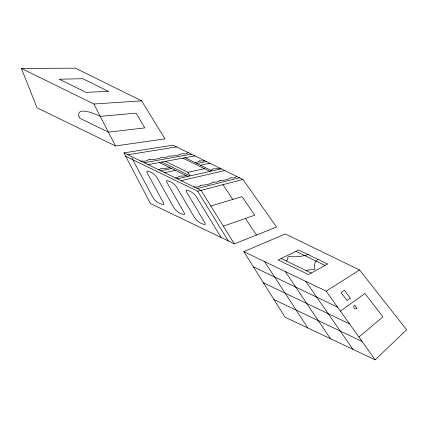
<?xml version="1.0" encoding="UTF-8"?>
<svg xmlns="http://www.w3.org/2000/svg" width="428" height="428" viewBox="0 0 428 428"><rect width="100%" height="100%" fill="white"/><g stroke="black" fill="none" stroke-linecap="round" stroke-linejoin="round"><path stroke-width="0.64" d="M200.582 185.233L199.309 186.378A14.894 6.099 27.8 0 1 196.821 187.004L193.938 186.892M236.449 176.288L235.261 177.347A16.478 6.243 28.7 0 1 232.928 177.936L230.216 177.839L229.772 178.16A44.865 17.077 27.6 0 1 220.522 180.482M188.111 152.593L186.87 153.513A13.899 5.291 27.1 0 1 184.489 153.941L181.766 153.722A55.458 20.908 25.7 0 1 168.707 156.043L166.615 157.199L163.801 157.541A13.3 5.254 26.5 0 1 161.527 157.306L160.949 157.611A47.289 18.543 25.3 0 1 149.789 159.601M375.185 359.846L406.6 329.747L359.557 269.972L285.348 233.956L243.789 251.627L285.064 317.202L375.185 359.846L326.157 291.147L243.789 251.627M358.91 337.05L382.921 316.886L364.956 293.485L340.415 311.124M318.025 259.389C314.821 261.417 313.162 265.686 314.981 269.185L314.072 269.688L309.412 269.779L306.09 270.533M286.337 261.021L287.621 259.577A14.814 6.388 31.9 0 0 287.723 256.987L288.697 256.511A80.683 32.533 30 0 0 300.606 256.409L308.197 254.633M326.157 291.147L359.557 269.972M186.025 175.523L183.644 176.095L180.156 176.031A59.385 23.845 25.6 0 1 175.534 177.957M234.362 243.858L276.568 227.022L242.922 179.46L172.949 145.167L123.917 152.887L150.426 203.541L234.362 243.858L201.069 190.358L123.917 152.887M223.373 226.198L254.756 215.182L242.066 196.661L210.806 206.002M125.698 156.295L197.693 191.236L242.922 179.46M197.255 188.502L239.461 177.764M181.097 180.653L224.791 170.574M177.256 178.792L221.313 168.867M165.492 161.377L187.935 172.313L204.509 168.718M164.63 172.661L175.501 170.398M200.427 165.213L209.859 163.255M160.778 170.788L171.73 168.562M196.853 163.469L206.36 161.538M148.088 164.625L194.858 155.904M144.215 162.742L191.348 154.182M127.812 154.776L176.48 146.895M115.485 145.937L164.983 138.87L141.609 100.842L75.467 68.154L21.4 68.448L37.006 107.792L115.485 145.937L93.914 104.009L21.4 68.448M93.914 104.009L141.609 100.842M220.516 180.477L219.634 180.482A13.129 5.163 28.4 0 1 218.874 181.36L216.691 182.082L213.23 182.082M149.779 159.596L148.757 159.569L147.007 160.634A18.008 7.335 25.7 0 1 143.969 161.179L140.646 161.008M273.979 299.584L362.024 341.41M263.429 282.822L349.494 323.852M253.376 266.853L337.553 307.117M281.078 258.491L311.311 273.048M295.925 251.343L324.98 265.392M161.773 162.073L190.144 175.887L187.935 172.313M159.328 162.528L187.844 176.406M185.105 157.723L212.122 170.938M182.879 158.135L210.025 171.409M305.747 281.356L352.875 349.291M285.219 271.502L330.416 338.666M222.945 184.661L232.789 199.432M245.458 218.446L256.506 235.026M264.568 261.594L307.818 327.966M197.693 191.236L228.29 240.943M221.142 237.508L196.928 197.65C194.761 193.814 190.749 190.851 186.426 190.059L186.025 190.738L186.672 192.124L205.033 223.031L205.301 224.277L204.932 224.55C200.288 223.823 196.029 220.516 193.793 216.386L177.315 188.154C175.218 184.281 171.168 181.381 166.877 180.584L166.433 181.242L167.022 182.606L184.393 213.096L184.612 214.321L184.217 214.583C179.605 213.85 175.298 210.619 173.153 206.451L157.584 178.599C155.573 174.688 151.48 171.858 147.216 171.056L146.724 171.692L147.269 173.035L163.635 203.107L163.796 204.311L163.378 204.563C158.799 203.819 154.438 200.662 152.389 196.452L131.845 157.916M78.945 116.421C77.971 114.297 79.094 111.494 81.588 111.259A12.717 4.949 24.2 0 1 83.861 111.082L89.928 112.173L97.145 114.87A31.544 12.546 24.2 0 1 100.254 116.33L136.099 113.163L144.776 127.902L108.396 132.161L79.656 118.149A30.682 11.968 24.7 0 1 78.945 116.421M158.793 169.825A16.58 6.827 26.2 0 0 160.816 168.53A57.839 22.732 25.5 0 0 169.809 167.632M199.79 160.794A45.261 17.109 26.6 0 1 195.061 162.592M210.565 170.173A13.348 5.136 28 0 0 212.609 168.873A44.116 16.419 27.3 0 0 219.762 168.108M204.584 160.677A17.291 6.527 27.6 0 1 199.785 160.789M213.24 182.087A56.929 22.331 26.8 0 1 200.593 185.244M356.674 308.219C352.726 311.814 352.886 300.044 356.674 308.219M350.318 298.166L346.958 300.526L341.057 292.49L344.438 290.243L350.318 298.166M327.506 263.98L308.551 274.594L278.082 259.935L298.664 250.022L327.506 263.98M108.391 91.33L85.98 92.362L59.267 79.234L82.764 78.693L108.391 91.33"/></g></svg>
